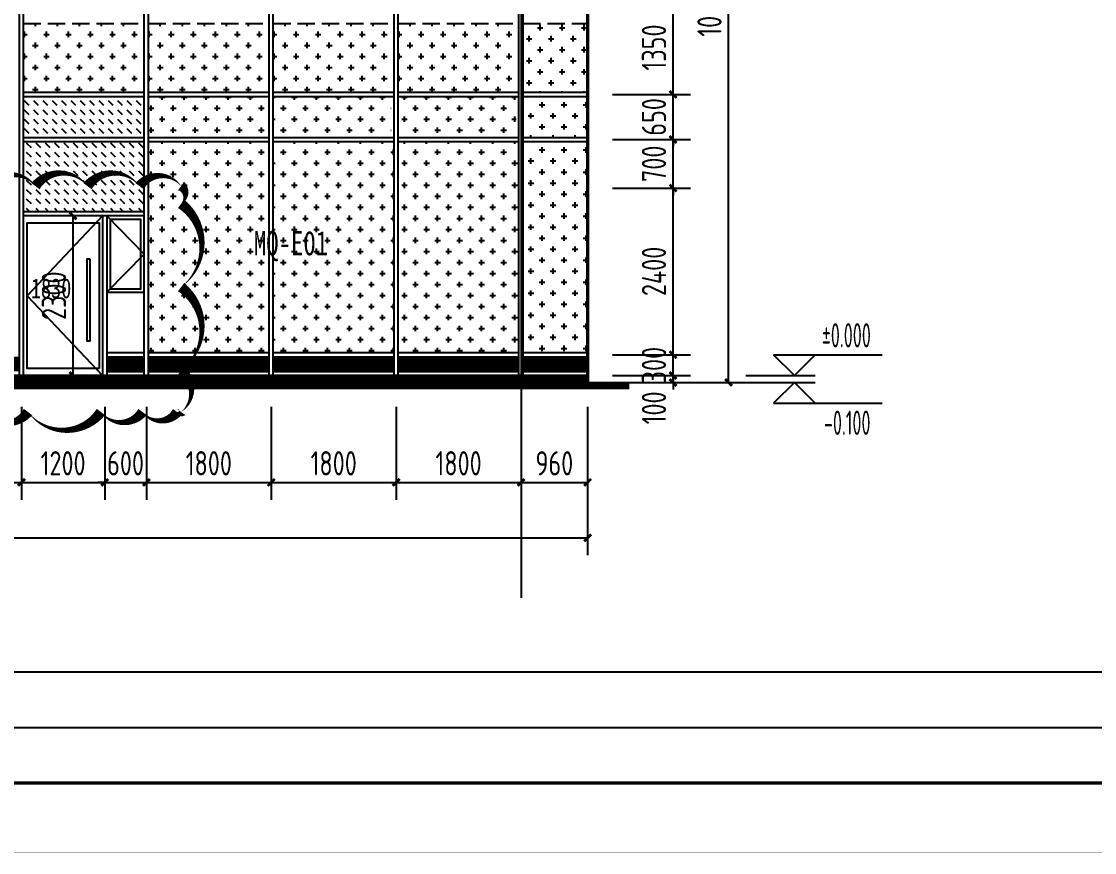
# Model space of a CAD drawing. Extents: x -280168 to 205214, y -148835 to -64913.
# Drawn here: x -179630 to -164164, y -148835 to -136864 of the extents above; entities that cross this region are included whole.
import ezdxf

# ---------------------------------------------------------------- set-up
doc = ezdxf.new("R2010")
doc.units = 0
doc.header["$LTSCALE"] = 1000
doc.header["$MEASUREMENT"] = 0
doc.linetypes.add('DASH', pattern=[0.35, 0.25, -0.1])
for name, color, linetype in [('01-标注_尺寸', 124, 'Continuous'), ('01-标注_标高', 200, 'Continuous'), ('01-标注_符号', 200, 'Continuous'), ('02-TEXT_标注', 130, 'Continuous'), ('05-填充_156', 156, 'Continuous'), ('05-填充_18', 18, 'Continuous'), ('A-0-图名图例', 2, 'Continuous'), ('A-C_玻璃幕墙', 140, 'Continuous'), ('E-立面轮廓', 241, 'Continuous')]:
    doc.layers.add(name, color=color, linetype=linetype)
doc.layers.add('04-不打印_辅助线', color=165, linetype='Continuous', plot=False)
doc.layers.add('DIM_MODI', color=2, linetype='Continuous', plot=False)
doc.styles.add('_TCH_DIM', font='ros1.shx', dxfattribs={"width": 0.75, "bigfont": 'jd.shx'})
doc.styles.add('_TCH_DIM_T3', font='ros1.shx', dxfattribs={"width": 0.85, "bigfont": 'jd.shx'})
doc.styles.get("Standard").update_dxf_attribs({"font": 'STXIHEI_0.TTF', "width": 0.75})
doc.dimstyles.new('_TCH_ARCH&&100', dxfattribs={"dimtxt": 350, "dimasz": 100, "dimexe": 250, "dimexo": 300, "dimgap": 100, "dimtad": 1, "dimdec": 0, "dimzin": 0, "dimdsep": 46, "dimtxsty": '_TCH_DIM_T3', "dimblk": 'ARCHTICK', "dimcen": 0.09, "dimclrt": 7, "dimazin": 2, "dimtfac": 1, "dimtdec": 0, "dimtix": 1, "dimtmove": 2, "dimatfit": 3, "dimfxl": 0, "dimtolj": 1, "dimtzin": 0, "dimarcsym": 0})
pattern_1 = [(0, (0, 0), (158.75, 158.75), [79.375, -238.125]), (90, (39.69, -39.69), (-158.75, 158.75), [79.375, -238.125])]

# ---------------------------------------------------------------- blocks, each defined once
blk = doc.blocks.new('*U633')
at = {"layer": '05-填充_18', "const_width": 210}
blk.add_lwpolyline([(-870, 0), (870, 0)], dxfattribs=at)
blk = doc.blocks.new('*U634')
at = {"color": 0, "linetype": 'ByBlock', "lineweight": -2, "transparency": 16777216}
for p in [(-3600, 0), (-1800, 0), (0, 0)]:
    blk.add_blockref('*U633', p, dxfattribs=at)
blk = doc.blocks.new('*U649')
at = {"layer": '05-填充_18', "const_width": 210}
blk.add_lwpolyline([(-870, 0), (870, 0)], dxfattribs=at)
blk = doc.blocks.new('*U650')
at = {"color": 0, "linetype": 'ByBlock', "lineweight": -2, "transparency": 16777216}
for p in [(-9000, 0), (-7200, 0), (-5400, 0), (-3600, 0), (-1800, 0), (0, 0)]:
    blk.add_blockref('*U649', p, dxfattribs=at)
blk = doc.blocks.new('*U635')
at = {"layer": 'A-C_玻璃幕墙'}
for p, q in [((-870, 30), (870, 30)), ((-870, -30), (870, -30))]:
    blk.add_line(p, q, dxfattribs=at)
blk = doc.blocks.new('*U636')
at = {"layer": 'A-C_玻璃幕墙', "color": 0, "linetype": 'ByBlock', "lineweight": -2, "transparency": 16777216}
for p in [(-3600, 0), (-1800, 0), (0, 0)]:
    blk.add_blockref('*U635', p, dxfattribs=at)
blk = doc.blocks.new('*U637')
at = {"layer": 'A-C_玻璃幕墙'}
for p, q in [((-870, 30), (870, 30)), ((-870, -30), (870, -30))]:
    blk.add_line(p, q, dxfattribs=at)
blk = doc.blocks.new('*U638')
at = {"layer": 'A-C_玻璃幕墙', "color": 0, "linetype": 'ByBlock', "lineweight": -2, "transparency": 16777216}
for p in [(-3600, 0), (-1800, 0), (0, 0)]:
    blk.add_blockref('*U637', p, dxfattribs=at)
blk = doc.blocks.new('*U639')
at = {"layer": 'A-C_玻璃幕墙'}
for p, q in [((-870, 30), (870, 30)), ((-870, -30), (870, -30))]:
    blk.add_line(p, q, dxfattribs=at)
blk = doc.blocks.new('*U640')
at = {"layer": 'A-C_玻璃幕墙', "color": 0, "linetype": 'ByBlock', "lineweight": -2, "transparency": 16777216}
for p in [(-5400, 0), (-3600, 0), (-1800, 0), (0, 0)]:
    blk.add_blockref('*U639', p, dxfattribs=at)
blk = doc.blocks.new('*U641')
at = {"layer": 'A-C_玻璃幕墙'}
for p, q in [((-870, 30), (870, 30)), ((-870, -30), (870, -30))]:
    blk.add_line(p, q, dxfattribs=at)
blk = doc.blocks.new('*U642')
at = {"layer": 'A-C_玻璃幕墙', "color": 0, "linetype": 'ByBlock', "lineweight": -2, "transparency": 16777216}
for p in [(-5400, 0), (-3600, 0), (-1800, 0), (0, 0)]:
    blk.add_blockref('*U641', p, dxfattribs=at)
blk = doc.blocks.new('*U643')
at = {"layer": 'A-C_玻璃幕墙'}
for p, q in [((-30, -2025), (-30, 8675)), ((30, -2025), (30, 8675))]:
    blk.add_line(p, q, dxfattribs=at)
blk = doc.blocks.new('*U644')
at = {"layer": 'A-C_玻璃幕墙', "color": 0, "linetype": 'ByBlock', "lineweight": -2, "transparency": 16777216}
for p in [(-7200, 0), (-5400, 0), (-3600, 0), (-1800, 0), (0, 0)]:
    blk.add_blockref('*U643', p, dxfattribs=at)
blk = doc.blocks.new('图框-A1')
for points, const_width in [([(0, 0), (841, 0), (841, 594), (0, 594)], 0.05), ([(766, 584), (25, 584), (25, 10), (766, 10)], 0.5)]:
    blk.add_lwpolyline(points, close=True, dxfattribs=dict(const_width=const_width))
blk = doc.blocks.new('A$C6BB7572F')
at = {"layer": '05-填充_18', "const_width": 210}
blk.add_lwpolyline([(-540, 165), (0, 165)], dxfattribs=at)
at = {"layer": 'A-C_玻璃幕墙'}
for p, q in [((0, 2360), (-1740, 2360)), ((0, 2300), (-1740, 2300)), ((-600, 2300), (-600, 0)), ((-540, 2300), (-540, 0)), ((-540, 330), (0, 330)), ((-540, 270), (0, 270)), ((-540, 60), (0, 60)), ((-540, 0), (0, 0))]:
    blk.add_line(p, q, dxfattribs=at)
for points in [[(-600, 2300), (-1690, 1150), (-600, 0)], [(-540, 2300), (0, 1750), (-540, 1200)]]:
    blk.add_lwpolyline(points, dxfattribs=at)
for points in [[(-650, 100), (-1690, 100), (-1690, 2200), (-650, 2200)], [(-540, 1200), (0, 1200), (0, 2300), (-540, 2300)], [(-490, 1250), (-50, 1250), (-50, 2250), (-490, 2250)], [(-780, 1675), (-830, 1675), (-830, 500), (-780, 500)]]:
    blk.add_lwpolyline(points, close=True, dxfattribs=at)
at = {"layer": '04-不打印_辅助线', "width": 0.75}
blk.add_text('1830', height=285.4, dxfattribs=at).set_placement((-1634, 1113))
blk = doc.blocks.new('_ArchTick')
at = {"color": 0, "linetype": 'ByBlock', "const_width": 0.4}
blk.add_lwpolyline([(-0.5, -0.5), (0.5, 0.5)], dxfattribs=at)
blk = doc.blocks.new('*D1155')
at = {"layer": '01-标注_尺寸', "color": 0, "lineweight": -2, "transparency": 16777216}
for p, q in [((-171114, -141964), (-169989, -141964)), ((-170239, -141964), (-170239, -141864)), ((-170239, -142064), (-170239, -141964)), ((-171114, -142064), (-169989, -142064)), ((-170239, -142064), (-170239, -142164))]:
    blk.add_line(p, q, dxfattribs=at)
at = {"layer": 'Defpoints', "color": 0, "transparency": 16777216}
for p in [(-171414, -141964), (-170239, -141964), (-171414, -142064)]:
    blk.add_point(p, dxfattribs=at)
at = {"layer": '01-标注_尺寸', "color": 0, "lineweight": -2, "transparency": 16777216, "xscale": 100, "yscale": 100, "zscale": 100}
for p, rotation in [((-170239, -141964), 270), ((-170239, -142064), 90)]:
    blk.add_blockref('_ArchTick', p, dxfattribs=dict(at, rotation=rotation))
at = {"layer": '01-标注_尺寸', "color": 7, "transparency": 16777216, "insert": (-170514, -142430), "char_height": 350, "attachment_point": 5, "rotation": 90, "style": '_TCH_DIM_T3'}
blk.add_mtext('\\A1;100', dxfattribs=at)
blk = doc.blocks.new('*D1156')
at = {"layer": '01-标注_尺寸', "color": 0, "lineweight": -2, "transparency": 16777216}
for p, q in [((-171114, -141664), (-169989, -141664)), ((-170239, -141664), (-170239, -141564)), ((-170239, -141964), (-170239, -141664)), ((-171114, -141964), (-169989, -141964)), ((-170239, -141964), (-170239, -142064))]:
    blk.add_line(p, q, dxfattribs=at)
at = {"layer": 'Defpoints', "color": 0, "transparency": 16777216}
for p in [(-171414, -141664), (-170239, -141664), (-171414, -141964)]:
    blk.add_point(p, dxfattribs=at)
at = {"layer": '01-标注_尺寸', "color": 0, "lineweight": -2, "transparency": 16777216, "xscale": 100, "yscale": 100, "zscale": 100}
for p, rotation in [((-170239, -141664), 270), ((-170239, -141964), 90)]:
    blk.add_blockref('_ArchTick', p, dxfattribs=dict(at, rotation=rotation))
at = {"layer": '01-标注_尺寸', "color": 7, "transparency": 16777216, "insert": (-170514, -141814), "char_height": 350, "attachment_point": 5, "rotation": 90, "style": '_TCH_DIM_T3'}
blk.add_mtext('\\A1;300', dxfattribs=at)
blk = doc.blocks.new('*D1157')
at = {"layer": '01-标注_尺寸', "color": 0, "lineweight": -2, "transparency": 16777216}
for p, q in [((-171114, -139264), (-169989, -139264)), ((-170239, -141664), (-170239, -139264)), ((-171114, -141664), (-169989, -141664))]:
    blk.add_line(p, q, dxfattribs=at)
at = {"layer": 'Defpoints', "color": 0, "transparency": 16777216}
for p in [(-171414, -139264), (-170239, -139264), (-171414, -141664)]:
    blk.add_point(p, dxfattribs=at)
at = {"layer": '01-标注_尺寸', "color": 0, "lineweight": -2, "transparency": 16777216, "xscale": 100, "yscale": 100, "zscale": 100}
for p, rotation in [((-170239, -139264), 90), ((-170239, -141664), 270)]:
    blk.add_blockref('_ArchTick', p, dxfattribs=dict(at, rotation=rotation))
at = {"layer": '01-标注_尺寸', "color": 7, "transparency": 16777216, "insert": (-170514, -140464), "char_height": 350, "attachment_point": 5, "rotation": 90, "style": '_TCH_DIM_T3'}
blk.add_mtext('\\A1;2400', dxfattribs=at)
blk = doc.blocks.new('*D1158')
at = {"layer": '01-标注_尺寸', "color": 0, "lineweight": -2, "transparency": 16777216}
for p, q in [((-171114, -138564), (-169989, -138564)), ((-170239, -138564), (-170239, -138464)), ((-170239, -139264), (-170239, -138564)), ((-171114, -139264), (-169989, -139264)), ((-170239, -139264), (-170239, -139364))]:
    blk.add_line(p, q, dxfattribs=at)
at = {"layer": 'Defpoints', "color": 0, "transparency": 16777216}
for p in [(-171414, -138564), (-170239, -138564), (-171414, -139264)]:
    blk.add_point(p, dxfattribs=at)
at = {"layer": '01-标注_尺寸', "color": 0, "lineweight": -2, "transparency": 16777216, "xscale": 100, "yscale": 100, "zscale": 100}
for p, rotation in [((-170239, -138564), 270), ((-170239, -139264), 90)]:
    blk.add_blockref('_ArchTick', p, dxfattribs=dict(at, rotation=rotation))
at = {"layer": '01-标注_尺寸', "color": 7, "transparency": 16777216, "insert": (-170514, -138914), "char_height": 350, "attachment_point": 5, "rotation": 90, "style": '_TCH_DIM_T3'}
blk.add_mtext('\\A1;700', dxfattribs=at)
blk = doc.blocks.new('*D1159')
at = {"layer": '01-标注_尺寸', "color": 0, "lineweight": -2, "transparency": 16777216}
for p, q in [((-171114, -137914), (-169989, -137914)), ((-170239, -137914), (-170239, -137814)), ((-170239, -138564), (-170239, -137914)), ((-171114, -138564), (-169989, -138564)), ((-170239, -138564), (-170239, -138664))]:
    blk.add_line(p, q, dxfattribs=at)
at = {"layer": 'Defpoints', "color": 0, "transparency": 16777216}
for p in [(-171414, -137914), (-170239, -137914), (-171414, -138564)]:
    blk.add_point(p, dxfattribs=at)
at = {"layer": '01-标注_尺寸', "color": 0, "lineweight": -2, "transparency": 16777216, "xscale": 100, "yscale": 100, "zscale": 100}
for p, rotation in [((-170239, -137914), 270), ((-170239, -138564), 90)]:
    blk.add_blockref('_ArchTick', p, dxfattribs=dict(at, rotation=rotation))
at = {"layer": '01-标注_尺寸', "color": 7, "transparency": 16777216, "insert": (-170514, -138239), "char_height": 350, "attachment_point": 5, "rotation": 90, "style": '_TCH_DIM_T3'}
blk.add_mtext('\\A1;650', dxfattribs=at)
blk = doc.blocks.new('*D1160')
at = {"layer": '01-标注_尺寸', "color": 0, "lineweight": -2, "transparency": 16777216}
for p, q in [((-171114, -136564), (-169989, -136564)), ((-170239, -137914), (-170239, -136564)), ((-171114, -137914), (-169989, -137914))]:
    blk.add_line(p, q, dxfattribs=at)
at = {"layer": 'Defpoints', "color": 0, "transparency": 16777216}
for p in [(-171414, -136564), (-170239, -136564), (-171414, -137914)]:
    blk.add_point(p, dxfattribs=at)
at = {"layer": '01-标注_尺寸', "color": 0, "lineweight": -2, "transparency": 16777216, "xscale": 100, "yscale": 100, "zscale": 100}
for p, rotation in [((-170239, -136564), 90), ((-170239, -137914), 270)]:
    blk.add_blockref('_ArchTick', p, dxfattribs=dict(at, rotation=rotation))
at = {"layer": '01-标注_尺寸', "color": 7, "transparency": 16777216, "insert": (-170514, -137239), "char_height": 350, "attachment_point": 5, "rotation": 90, "style": '_TCH_DIM_T3'}
blk.add_mtext('\\A1;1350', dxfattribs=at)
blk = doc.blocks.new('*D1167')
at = {"layer": '01-标注_尺寸', "color": 0, "lineweight": -2, "transparency": 16777216}
for p, q in [((-170314, -131264), (-169189, -131264)), ((-169439, -142064), (-169439, -131264)), ((-170314, -142064), (-169189, -142064))]:
    blk.add_line(p, q, dxfattribs=at)
at = {"layer": 'Defpoints', "color": 0, "transparency": 16777216}
for p in [(-170614, -131264), (-169439, -131264), (-170614, -142064)]:
    blk.add_point(p, dxfattribs=at)
at = {"layer": '01-标注_尺寸', "color": 0, "lineweight": -2, "transparency": 16777216, "xscale": 100, "yscale": 100, "zscale": 100}
for p, rotation in [((-169439, -131264), 90), ((-169439, -142064), 270)]:
    blk.add_blockref('_ArchTick', p, dxfattribs=dict(at, rotation=rotation))
at = {"layer": '01-标注_尺寸', "color": 7, "transparency": 16777216, "insert": (-169714, -136664), "char_height": 350, "attachment_point": 5, "rotation": 90, "style": '_TCH_DIM_T3'}
blk.add_mtext('\\A1;10800', dxfattribs=at)
blk = doc.blocks.new('*D1225')
at = {"layer": '01-标注_尺寸', "color": 0, "lineweight": -2, "transparency": 16777216}
for p, q in [((-172430, -142414), (-172430, -143753)), ((-171470, -142414), (-171470, -143753)), ((-172430, -143503), (-171470, -143503))]:
    blk.add_line(p, q, dxfattribs=at)
at = {"layer": 'Defpoints', "color": 0, "transparency": 16777216}
for p in [(-172430, -142114), (-171470, -142114), (-171470, -143503)]:
    blk.add_point(p, dxfattribs=at)
at = {"layer": '01-标注_尺寸', "color": 0, "lineweight": -2, "transparency": 16777216, "xscale": 100, "yscale": 100, "zscale": 100, "rotation": 180}
blk.add_blockref('_ArchTick', (-172430, -143503), dxfattribs=at)
at = {"layer": '01-标注_尺寸', "color": 0, "lineweight": -2, "transparency": 16777216, "xscale": 100, "yscale": 100, "zscale": 100}
blk.add_blockref('_ArchTick', (-171470, -143503), dxfattribs=at)
at = {"layer": '01-标注_尺寸', "color": 7, "transparency": 16777216, "insert": (-171950, -143228), "char_height": 350, "attachment_point": 5, "style": '_TCH_DIM_T3'}
blk.add_mtext('\\A1;960', dxfattribs=at)
blk = doc.blocks.new('*D1226')
at = {"layer": '01-标注_尺寸', "color": 0, "lineweight": -2, "transparency": 16777216}
for p, q in [((-174230, -142414), (-174230, -143753)), ((-172430, -142414), (-172430, -143753)), ((-174230, -143503), (-172430, -143503))]:
    blk.add_line(p, q, dxfattribs=at)
at = {"layer": 'Defpoints', "color": 0, "transparency": 16777216}
for p in [(-174230, -142114), (-172430, -142114), (-172430, -143503)]:
    blk.add_point(p, dxfattribs=at)
at = {"layer": '01-标注_尺寸', "color": 0, "lineweight": -2, "transparency": 16777216, "xscale": 100, "yscale": 100, "zscale": 100, "rotation": 180}
blk.add_blockref('_ArchTick', (-174230, -143503), dxfattribs=at)
at = {"layer": '01-标注_尺寸', "color": 0, "lineweight": -2, "transparency": 16777216, "xscale": 100, "yscale": 100, "zscale": 100}
blk.add_blockref('_ArchTick', (-172430, -143503), dxfattribs=at)
at = {"layer": '01-标注_尺寸', "color": 7, "transparency": 16777216, "insert": (-173330, -143228), "char_height": 350, "attachment_point": 5, "style": '_TCH_DIM_T3'}
blk.add_mtext('\\A1;1800', dxfattribs=at)
blk = doc.blocks.new('*D1227')
at = {"layer": '01-标注_尺寸', "color": 0, "lineweight": -2, "transparency": 16777216}
for p, q in [((-176030, -142414), (-176030, -143753)), ((-174230, -142414), (-174230, -143753)), ((-176030, -143503), (-174230, -143503))]:
    blk.add_line(p, q, dxfattribs=at)
at = {"layer": 'Defpoints', "color": 0, "transparency": 16777216}
for p in [(-176030, -142114), (-174230, -142114), (-174230, -143503)]:
    blk.add_point(p, dxfattribs=at)
at = {"layer": '01-标注_尺寸', "color": 0, "lineweight": -2, "transparency": 16777216, "xscale": 100, "yscale": 100, "zscale": 100, "rotation": 180}
blk.add_blockref('_ArchTick', (-176030, -143503), dxfattribs=at)
at = {"layer": '01-标注_尺寸', "color": 0, "lineweight": -2, "transparency": 16777216, "xscale": 100, "yscale": 100, "zscale": 100}
blk.add_blockref('_ArchTick', (-174230, -143503), dxfattribs=at)
at = {"layer": '01-标注_尺寸', "color": 7, "transparency": 16777216, "insert": (-175130, -143228), "char_height": 350, "attachment_point": 5, "style": '_TCH_DIM_T3'}
blk.add_mtext('\\A1;1800', dxfattribs=at)
blk = doc.blocks.new('*D1228')
at = {"layer": '01-标注_尺寸', "color": 0, "lineweight": -2, "transparency": 16777216}
for p, q in [((-177830, -142414), (-177830, -143753)), ((-176030, -142414), (-176030, -143753)), ((-177830, -143503), (-176030, -143503))]:
    blk.add_line(p, q, dxfattribs=at)
at = {"layer": 'Defpoints', "color": 0, "transparency": 16777216}
for p in [(-177830, -142114), (-176030, -142114), (-176030, -143503)]:
    blk.add_point(p, dxfattribs=at)
at = {"layer": '01-标注_尺寸', "color": 0, "lineweight": -2, "transparency": 16777216, "xscale": 100, "yscale": 100, "zscale": 100, "rotation": 180}
blk.add_blockref('_ArchTick', (-177830, -143503), dxfattribs=at)
at = {"layer": '01-标注_尺寸', "color": 0, "lineweight": -2, "transparency": 16777216, "xscale": 100, "yscale": 100, "zscale": 100}
blk.add_blockref('_ArchTick', (-176030, -143503), dxfattribs=at)
at = {"layer": '01-标注_尺寸', "color": 7, "transparency": 16777216, "insert": (-176930, -143228), "char_height": 350, "attachment_point": 5, "style": '_TCH_DIM_T3'}
blk.add_mtext('\\A1;1800', dxfattribs=at)
blk = doc.blocks.new('*D1229')
at = {"layer": '01-标注_尺寸', "color": 0, "lineweight": -2, "transparency": 16777216}
for p, q in [((-178430, -142414), (-178430, -143753)), ((-177830, -142414), (-177830, -143753)), ((-178430, -143503), (-178530, -143503)), ((-178430, -143503), (-177830, -143503)), ((-177830, -143503), (-177730, -143503))]:
    blk.add_line(p, q, dxfattribs=at)
at = {"layer": 'Defpoints', "color": 0, "transparency": 16777216}
for p in [(-178430, -142114), (-177830, -142114), (-177830, -143503)]:
    blk.add_point(p, dxfattribs=at)
at = {"layer": '01-标注_尺寸', "color": 0, "lineweight": -2, "transparency": 16777216, "xscale": 100, "yscale": 100, "zscale": 100}
blk.add_blockref('_ArchTick', (-178430, -143503), dxfattribs=at)
at = {"layer": '01-标注_尺寸', "color": 0, "lineweight": -2, "transparency": 16777216, "xscale": 100, "yscale": 100, "zscale": 100, "rotation": 180}
blk.add_blockref('_ArchTick', (-177830, -143503), dxfattribs=at)
at = {"layer": '01-标注_尺寸', "color": 7, "transparency": 16777216, "insert": (-178130, -143228), "char_height": 350, "attachment_point": 5, "style": '_TCH_DIM_T3'}
blk.add_mtext('\\A1;600', dxfattribs=at)
blk = doc.blocks.new('*D1230')
at = {"layer": '01-标注_尺寸', "color": 0, "lineweight": -2, "transparency": 16777216}
for p, q in [((-179630, -142414), (-179630, -143753)), ((-178430, -142414), (-178430, -143753)), ((-179630, -143503), (-178430, -143503))]:
    blk.add_line(p, q, dxfattribs=at)
at = {"layer": 'Defpoints', "color": 0, "transparency": 16777216}
for p in [(-179630, -142114), (-178430, -142114), (-178430, -143503)]:
    blk.add_point(p, dxfattribs=at)
at = {"layer": '01-标注_尺寸', "color": 0, "lineweight": -2, "transparency": 16777216, "xscale": 100, "yscale": 100, "zscale": 100, "rotation": 180}
blk.add_blockref('_ArchTick', (-179630, -143503), dxfattribs=at)
at = {"layer": '01-标注_尺寸', "color": 0, "lineweight": -2, "transparency": 16777216, "xscale": 100, "yscale": 100, "zscale": 100}
blk.add_blockref('_ArchTick', (-178430, -143503), dxfattribs=at)
at = {"layer": '01-标注_尺寸', "color": 7, "transparency": 16777216, "insert": (-179030, -143228), "char_height": 350, "attachment_point": 5, "style": '_TCH_DIM_T3'}
blk.add_mtext('\\A1;1200', dxfattribs=at)
blk = doc.blocks.new('*D1231')
at = {"layer": '01-标注_尺寸', "color": 0, "lineweight": -2, "transparency": 16777216}
for p, q in [((-181430, -142414), (-181430, -143753)), ((-179630, -142414), (-179630, -143753)), ((-181430, -143503), (-179630, -143503))]:
    blk.add_line(p, q, dxfattribs=at)
at = {"layer": 'Defpoints', "color": 0, "transparency": 16777216}
for p in [(-181430, -142114), (-179630, -142114), (-179630, -143503)]:
    blk.add_point(p, dxfattribs=at)
at = {"layer": '01-标注_尺寸', "color": 0, "lineweight": -2, "transparency": 16777216, "xscale": 100, "yscale": 100, "zscale": 100, "rotation": 180}
blk.add_blockref('_ArchTick', (-181430, -143503), dxfattribs=at)
at = {"layer": '01-标注_尺寸', "color": 0, "lineweight": -2, "transparency": 16777216, "xscale": 100, "yscale": 100, "zscale": 100}
blk.add_blockref('_ArchTick', (-179630, -143503), dxfattribs=at)
at = {"layer": '01-标注_尺寸', "color": 7, "transparency": 16777216, "insert": (-180530, -143228), "char_height": 350, "attachment_point": 5, "style": '_TCH_DIM_T3'}
blk.add_mtext('\\A1;1800', dxfattribs=at)
blk = doc.blocks.new('*D1254')
at = {"layer": '01-标注_尺寸', "color": 0, "lineweight": -2, "transparency": 16777216}
for p, q in [((-191530, -143384), (-191530, -144553)), ((-171470, -143384), (-171470, -144553)), ((-191530, -144303), (-171470, -144303))]:
    blk.add_line(p, q, dxfattribs=at)
at = {"layer": 'Defpoints', "color": 0, "transparency": 16777216}
for p in [(-191530, -143084), (-171470, -143084), (-171470, -144303)]:
    blk.add_point(p, dxfattribs=at)
at = {"layer": '01-标注_尺寸', "color": 0, "lineweight": -2, "transparency": 16777216, "xscale": 100, "yscale": 100, "zscale": 100, "rotation": 180}
blk.add_blockref('_ArchTick', (-191530, -144303), dxfattribs=at)
at = {"layer": '01-标注_尺寸', "color": 0, "lineweight": -2, "transparency": 16777216, "xscale": 100, "yscale": 100, "zscale": 100}
blk.add_blockref('_ArchTick', (-171470, -144303), dxfattribs=at)
at = {"layer": '01-标注_尺寸', "color": 7, "transparency": 16777216, "insert": (-181500, -144028), "char_height": 350, "attachment_point": 5, "style": '_TCH_DIM_T3'}
blk.add_mtext('\\A1;20060', dxfattribs=at)
blk = doc.blocks.new('*D1357')
at = {"layer": '01-标注_尺寸', "color": 0, "lineweight": -2, "transparency": 16777216}
for p, q in [((-178700, -139664), (-179137, -139664)), ((-178887, -141964), (-178887, -139664)), ((-178700, -141964), (-179137, -141964))]:
    blk.add_line(p, q, dxfattribs=at)
at = {"layer": 'Defpoints', "color": 0, "transparency": 16777216}
for p in [(-178887, -139664), (-178400, -139664), (-178400, -141964)]:
    blk.add_point(p, dxfattribs=at)
at = {"layer": '01-标注_尺寸', "color": 0, "lineweight": -2, "transparency": 16777216, "xscale": 100, "yscale": 100, "zscale": 100}
for p, rotation in [((-178887, -139664), 90), ((-178887, -141964), 270)]:
    blk.add_blockref('_ArchTick', p, dxfattribs=dict(at, rotation=rotation))
at = {"layer": '01-标注_尺寸', "color": 7, "transparency": 16777216, "insert": (-179162, -140814), "char_height": 350, "attachment_point": 5, "rotation": 90, "style": '_TCH_DIM_T3'}
blk.add_mtext('\\A1;2300', dxfattribs=at)

msp = doc.modelspace()

# ---------------------------------------------------------------- hatches: boundary and pattern name
at = {"layer": '05-填充_156'}
h = msp.add_hatch(dxfattribs=at)
h.set_pattern_fill('CROSS', color=136, scale=100)
h.set_pattern_definition([(0, (-334409.03, 20588.78), (158.75, 158.75), [79.375, -238.125]), (90, (-334369.34, 20549.1), (-158.75, 158.75), [79.375, -238.125])])
h.paths.add_polyline_path([(-177902.3, -136894.1), (-179600.3, -136894.1), (-179600.3, -137884.1), (-177902.3, -137884.1)])
h = msp.add_hatch(dxfattribs=at)
h.set_pattern_fill('CROSS', color=136, scale=100)
h.set_pattern_definition([(0, (-332609.03, 20588.78), (158.75, 158.75), [79.375, -238.125]), (90, (-332569.34, 20549.1), (-158.75, 158.75), [79.375, -238.125])])
h.paths.add_polyline_path([(-176102.3, -136894.1), (-177800.3, -136894.1), (-177800.3, -137884.1), (-176102.3, -137884.1)])
h = msp.add_hatch(dxfattribs=at)
h.set_pattern_fill('CROSS', color=136, scale=100)
h.set_pattern_definition([(0, (-330809.03, 20588.78), (158.75, 158.75), [79.375, -238.125]), (90, (-330769.34, 20549.1), (-158.75, 158.75), [79.375, -238.125])])
h.paths.add_polyline_path([(-174302.3, -136894.1), (-176000.3, -136894.1), (-176000.3, -137884.1), (-174302.3, -137884.1)])
h = msp.add_hatch(dxfattribs=at)
h.set_pattern_fill('CROSS', color=136, scale=100)
h.set_pattern_definition([(0, (-329009.03, 20588.78), (158.75, 158.75), [79.375, -238.125]), (90, (-328969.34, 20549.1), (-158.75, 158.75), [79.375, -238.125])])
h.paths.add_polyline_path([(-172502.3, -136894.1), (-174200.3, -136894.1), (-174200.3, -137884.1), (-172502.3, -137884.1)])
h = msp.add_hatch(dxfattribs=at)
h.set_pattern_fill('CROSS', color=136, scale=100)
h.set_pattern_definition([(0, (-260141.15, 25288.78), (158.75, 158.75), [79.375, -238.125]), (90, (-260101.46, 25249.1), (-158.75, 158.75), [79.375, -238.125])])
h.paths.add_polyline_path([(-171470.3, -136894.1), (-172400.3, -136894.1), (-172400.3, -137884.1), (-171470.3, -137884.1)])
h = msp.add_hatch(dxfattribs=at)
h.set_pattern_fill('DASH', color=256, scale=100, angle=315)
h.set_pattern_definition([(315, (-335309.03, 25258.78), (134.70384, -3e-14), [95.25, -95.25])])
h.paths.add_polyline_path([(-179600.3, -137944.1), (-177902.3, -137944.1), (-177902.3, -138534.1), (-179600.3, -138534.1)])
h = msp.add_hatch(dxfattribs=at)
h.set_pattern_fill('CROSS', color=136, scale=100)
h.set_pattern_definition(pattern_1)
h.paths.add_polyline_path([(-177800.3, -137944.1), (-176102.3, -137944.1), (-176102.3, -138534.1), (-177800.3, -138534.1)])
h = msp.add_hatch(dxfattribs=at)
h.set_pattern_fill('CROSS', color=136, scale=100)
h.set_pattern_definition(pattern_1)
h.paths.add_polyline_path([(-176000.3, -137944.1), (-174302.3, -137944.1), (-174302.3, -138534.1), (-176000.3, -138534.1)])
h = msp.add_hatch(dxfattribs=at)
h.set_pattern_fill('CROSS', color=136, scale=100)
h.set_pattern_definition(pattern_1)
h.paths.add_polyline_path([(-174200.3, -137944.1), (-172502.3, -137944.1), (-172502.3, -138534.1), (-174200.3, -138534.1)])
h = msp.add_hatch(dxfattribs=at)
h.set_pattern_fill('CROSS', color=136, scale=100)
h.set_pattern_definition([(0, (-229476.38, 25288.78), (158.75, 158.75), [79.375, -238.125]), (90, (-229436.7, 25249.1), (-158.75, 158.75), [79.375, -238.125])])
h.paths.add_polyline_path([(-171470.3, -138534.1), (-171470.3, -137964.1), (-172400.3, -137964.1), (-172400.3, -138534.1)])
h = msp.add_hatch(dxfattribs=at)
h.set_pattern_fill('DASH', color=256, scale=100, angle=315)
h.set_pattern_definition([(315, (0, 0), (134.70384, -3e-14), [95.25, -95.25])])
h.paths.add_polyline_path([(-177860.3, -139604.1), (-179600.3, -139604.1), (-179600.3, -138594.1), (-177860.3, -138594.1)])
h = msp.add_hatch(dxfattribs=at)
h.set_pattern_fill('CROSS', color=136, scale=100)
h.set_pattern_definition(pattern_1)
h.paths.add_polyline_path([(-174200.3, -141634.1), (-172460.3, -141634.1), (-172460.3, -138594.1), (-174200.3, -138594.1)])
h.paths.add_polyline_path([(-176000.3, -138594.1), (-174260.3, -138594.1), (-174260.3, -141634.1), (-176000.3, -141634.1)])
h.paths.add_polyline_path([(-177800.3, -141634.1), (-176060.3, -141634.1), (-176060.3, -138594.1), (-177800.3, -138594.1)])
h = msp.add_hatch(dxfattribs=at)
h.set_pattern_fill('CROSS', color=136, scale=100)
h.set_pattern_definition([(0, (-229476.38, 24638.78), (158.75, 158.75), [79.375, -238.125]), (90, (-229436.7, 24599.1), (-158.75, 158.75), [79.375, -238.125])])
h.paths.add_polyline_path([(-171470.3, -141634.1), (-171470.3, -138614.1), (-172400.3, -138614.1), (-172400.3, -141634.1)])

# ---------------------------------------------------------------- linework, layer by layer
at = {"layer": '01-标注_标高'}
for p, q in [((-168489.1, -141964.1), (-168789.1, -141664.1)), ((-168789.1, -141664.1), (-167224.1, -141664.1)), ((-168489.1, -141964.1), (-168189.1, -141664.1)), ((-169189.1, -141964.1), (-168189.1, -141964.1)), ((-169189.1, -142064.1), (-168189.1, -142064.1)), ((-168489.1, -142064.1), (-168789.1, -142364.1)), ((-168489.1, -142064.1), (-168189.1, -142364.1)), ((-168789.1, -142364.1), (-167224.1, -142364.1))]:
    msp.add_line(p, q, dxfattribs=at)
at = {"layer": '04-不打印_辅助线'}
msp.add_line((-172430.3, -129682.9), (-172430.3, -145166.6), dxfattribs=at)
at = {"layer": '05-填充_18'}
for points, const_width in [([(-172400.3, -141799.1), (-171470.3, -141799.1)], 210), ([(-171470.3, -142014.1), (-191530.3, -142014.1)], 100)]:
    msp.add_lwpolyline(points, dxfattribs=dict(at, const_width=const_width))
at = {"layer": 'A-0-图名图例'}
for p, q in [((-193565.1, -146232.1), (-119465.1, -146232.1)), ((-193565.1, -147032.1), (-119465.1, -147032.1)), ((-193565.1, -147832.1), (-119465.1, -147832.1))]:
    msp.add_line(p, q, dxfattribs=at)
at = {"layer": 'A-C_玻璃幕墙', "linetype": 'DASH'}
for p, q in [((-179600.3, -136894.1), (-177860.3, -136894.1)), ((-177800.3, -136894.1), (-176060.3, -136894.1)), ((-176000.3, -136894.1), (-174260.3, -136894.1)), ((-174200.3, -136894.1), (-172460.3, -136894.1)), ((-172400.3, -136894.1), (-171470.3, -136894.1))]:
    msp.add_line(p, q, dxfattribs=at)
at = {"layer": 'A-C_玻璃幕墙'}
for p, q in [((-172400.3, -137884.1), (-171470.3, -137884.1)), ((-172400.3, -137944.1), (-171470.3, -137944.1)), ((-172400.3, -138534.1), (-171470.3, -138534.1)), ((-172400.3, -138594.1), (-171470.3, -138594.1)), ((-172400.3, -141634.1), (-171470.3, -141634.1)), ((-172400.3, -141694.1), (-171470.3, -141694.1)), ((-171470.3, -141964.1), (-191530.3, -141964.1)), ((-172400.3, -141904.1), (-171470.3, -141904.1)), ((-172400.3, -141964.1), (-171470.3, -141964.1))]:
    msp.add_line(p, q, dxfattribs=at)
at = {"layer": 'DIM_MODI'}
msp.add_lwpolyline([(-180185.6, -142489.8, 0, 150, 0.5), (-179535.6, -142489.8, 0, 150, 0.5), (-178485.6, -142489.8, 0, 150, 0.5), (-177885.6, -142489.8, 0, 150, 0.5), (-177385.6, -142489.8, 0, 150, 0.5), (-177329.3, -142489.8, 0, 150, 0.5), (-177329.3, -141889.8, 0, 150, 0.5), (-177329.3, -140689.8, 0, 150, 0.5), (-177329.3, -139489.8, 0, 150, 0.5), (-177329.3, -139235.6, 0, 150, 0.5), (-177929.3, -139235.6, 0, 150, 0.5), (-178679.3, -139235.6, 0, 150, 0.5), (-179429.3, -139235.6, 0, 150, 0.5), (-180079.3, -139235.6, 0, 150, 0.5), (-180185.6, -139235.6, 0, 150, 0.5), (-180185.6, -139885.6, 0, 150, 0.5), (-180185.6, -140535.6, 0, 150, 0.5), (-180185.6, -141285.6, 0, 150, 0.5), (-180185.6, -142085.6, 0, 150, 0.5)], format="xyseb", close=True, dxfattribs=at)
at = {"layer": 'E-立面轮廓'}
msp.add_line((-192130.3, -142064.1), (-170870.3, -142064.1), dxfattribs=at)
for points, const_width in [([(-171470.3, -142064.1), (-171470.3, -131264.1), (-191530.3, -131264.1), (-191530.3, -142064.1)], 50), ([(-192130.3, -142114.1), (-170870.3, -142114.1)], 100)]:
    msp.add_lwpolyline(points, dxfattribs=dict(at, const_width=const_width))

# ---------------------------------------------------------------- block references
at = {"xscale": 100, "yscale": 100, "zscale": 100}
msp.add_blockref('图框-A1', (-196065.1, -148832.1), dxfattribs=at)
for name, p in [('A$C6BB7572F', (-177860.3, -141964.1)), ('*U650', (-180530.3, -141799.1)), ('*U634', (-173330.3, -141799.1))]:
    msp.add_blockref(name, p)
at = {"layer": 'A-C_玻璃幕墙'}
for name, p in [('*U644', (-172430.3, -139939.1)), ('*U642', (-173330.3, -137914.1)), ('*U640', (-173330.3, -138564.1)), ('*U636', (-173330.3, -141664.1)), ('*U638', (-173330.3, -141934.1))]:
    msp.add_blockref(name, p, dxfattribs=at)

# ---------------------------------------------------------------- texts
at = {"layer": '01-标注_符号', "color": 7, "width": 0.75}
msp.add_text('MQ-E01', height=350, dxfattribs=at).set_placement((-176281.2, -140231.5))
at = {"layer": '02-TEXT_标注', "style": '_TCH_DIM', "width": 0.6375}
for s, p in [('%%P0.000', (-168094.5, -141559.1)), ('-0.100', (-168064.8, -142819.1))]:
    msp.add_text(s, height=350, dxfattribs=at).set_placement(p)

# ---------------------------------------------------------------- dimensions: what is measured, and where the dimension line sits
at = {"layer": '01-标注_尺寸'}
for p1, p2, distance, picture, middle in [((-170613.7, -142064.1), (-170613.7, -131264.1), -1174.6, '*D1167', (-169714.1, -136664.1)), ((-171413.7, -137914.1), (-171413.7, -136564.1), -1174.6, '*D1160', (-170514.1, -137239.1)), ((-171413.7, -138564.1), (-171413.7, -137914.1), -1174.6, '*D1159', (-170514.1, -138239.1)), ((-171413.7, -139264.1), (-171413.7, -138564.1), -1174.6, '*D1158', (-170514.1, -138914.1)), ((-171413.7, -141664.1), (-171413.7, -139264.1), -1174.6, '*D1157', (-170514.1, -140464.1)), ((-178400.3, -141964.1), (-178400.3, -139664.1), 487, '*D1357', (-179162.3, -140814.1)), ((-171413.7, -141964.1), (-171413.7, -141664.1), -1174.6, '*D1156', (-170514.1, -141814.1)), ((-181430.3, -142114.1), (-179630.3, -142114.1), -1389.4, '*D1231', (-180530.3, -143228.5)), ((-179630.3, -142114.1), (-178430.3, -142114.1), -1389.4, '*D1230', (-179030.3, -143228.5)), ((-178430.3, -142114.1), (-177830.3, -142114.1), -1389.4, '*D1229', (-178130.3, -143228.5)), ((-177830.3, -142114.1), (-176030.3, -142114.1), -1389.4, '*D1228', (-176930.3, -143228.5)), ((-176030.3, -142114.1), (-174230.3, -142114.1), -1389.4, '*D1227', (-175130.3, -143228.5)), ((-174230.3, -142114.1), (-172430.3, -142114.1), -1389.4, '*D1226', (-173330.3, -143228.5)), ((-172430.3, -142114.1), (-171470.3, -142114.1), -1389.4, '*D1225', (-171950.3, -143228.5)), ((-191530.3, -143083.8), (-171470.3, -143083.8), -1219.7, '*D1254', (-181500.3, -144028.5))]:
    dim = msp.add_aligned_dim(p1=p1, p2=p2, distance=distance, dimstyle='_TCH_ARCH&&100', dxfattribs=at)
    dim.commit()
    dim.dimension.update_dxf_attribs({"geometry": picture, "text_midpoint": middle})
dim = msp.add_linear_dim(base=(-170239.1, -141964.1), p1=(-171413.7, -142064.1), p2=(-171413.7, -141964.1), angle=90, dimstyle='_TCH_ARCH&&100', dxfattribs=at)
dim.commit()
dim.dimension.update_dxf_attribs({"geometry": '*D1155', "text_midpoint": (-170514.1, -142429.7), "dimtype": 161})

doc.saveas('drawing.dxf')
